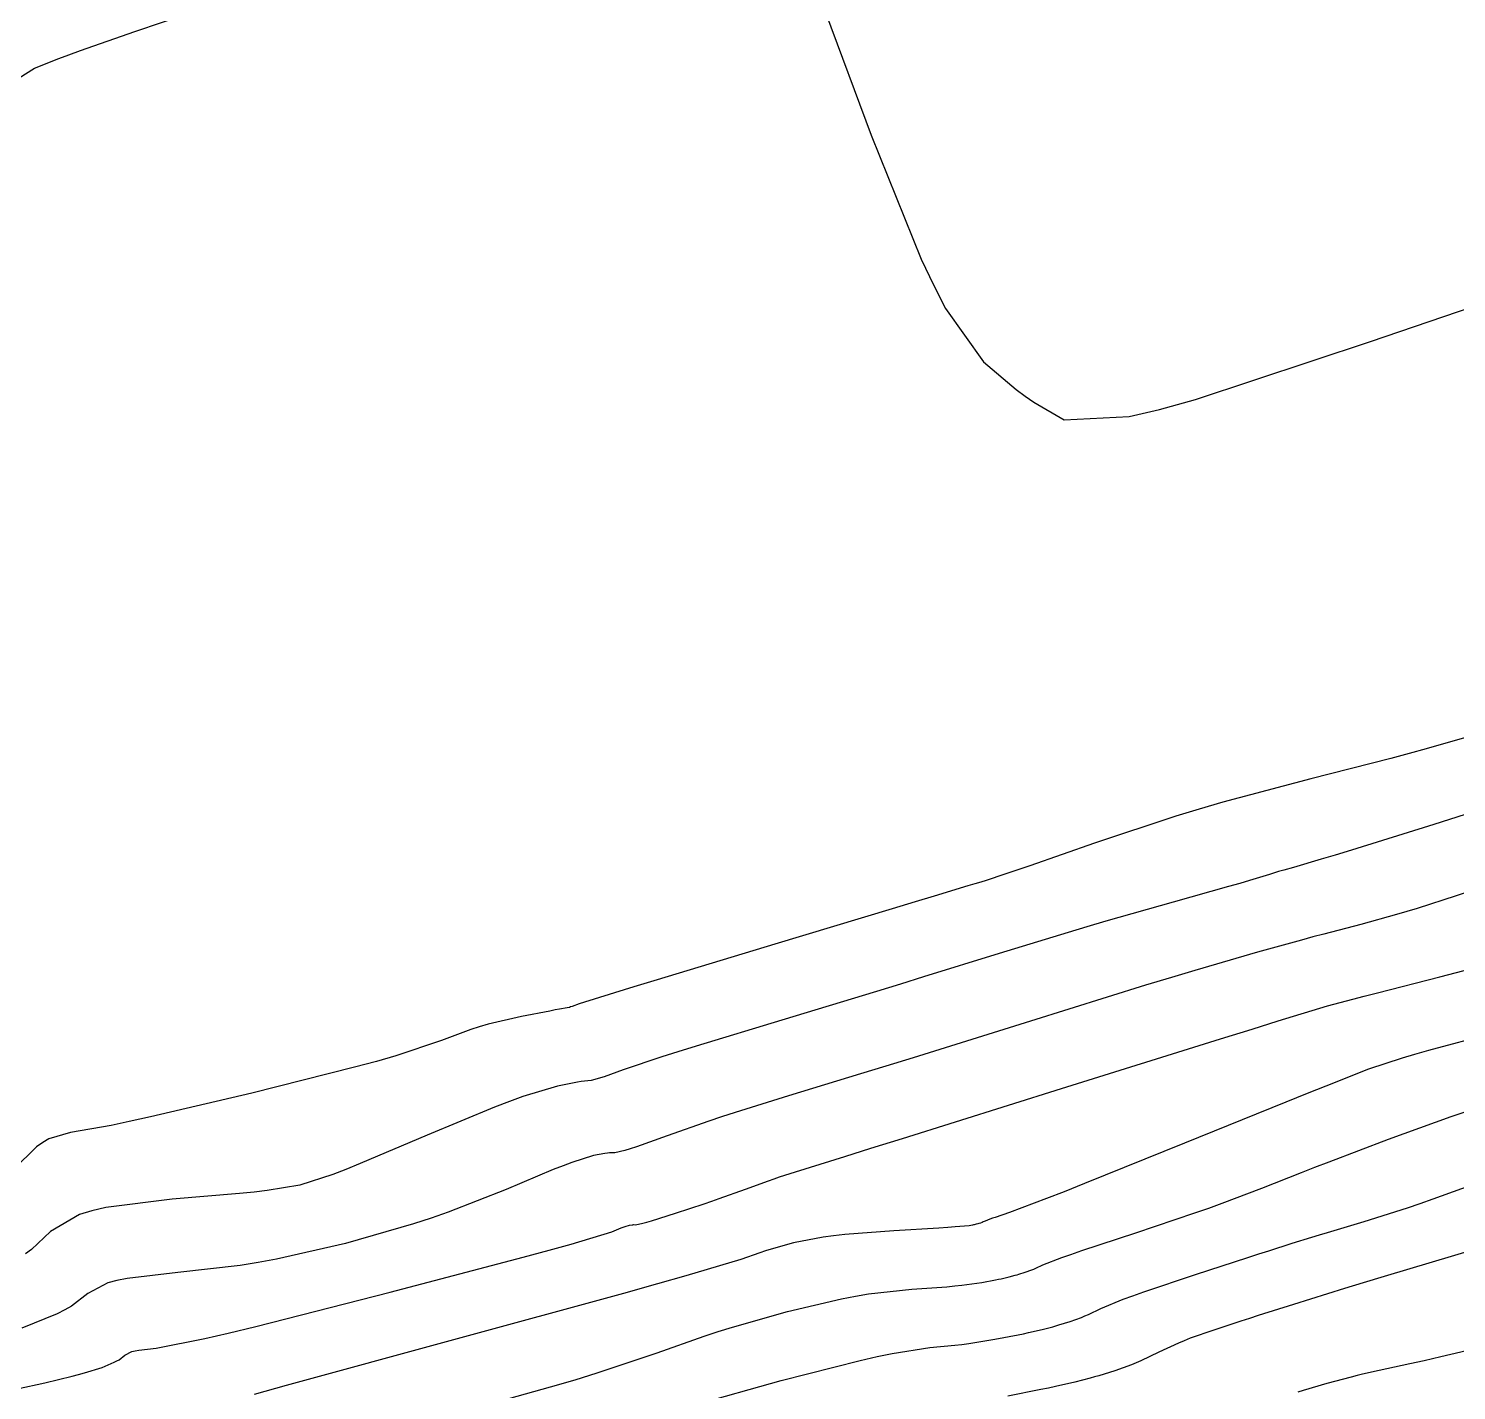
# Model space of a CAD drawing. Header units: metres. Extents: x 837476 to 838477, y 1189012 to 1191014.
# Drawn here: x 838222.8 to 838310.1, y 1190428.7 to 1190512 of the extents above; entities that cross this region are included whole.
import ezdxf

# ---------------------------------------------------------------- set-up
doc = ezdxf.new("R2010")
doc.units = ezdxf.units.M
doc.header["$LTSCALE"] = 0.3
doc.layers.add('COTAS 10', color=1, linetype='Continuous')
doc.layers.add('COTAS INT', color=252, linetype='Continuous')

msp = doc.modelspace()

# ---------------------------------------------------------------- linework, layer by layer
at = {"layer": 'COTAS 10'}
for points in [[(838313.949, 1190464.967), (838308.703, 1190463.301), (838303.678, 1190461.742), (838302.666, 1190461.431), (838301.819, 1190461.173), (838300.132, 1190460.678), (838299.533, 1190460.518), (838299.373, 1190460.471), (838299.215, 1190460.423), (838298.662, 1190460.241), (838297.43, 1190459.868), (838296.843, 1190459.699), (838296.149, 1190459.502), (838292.757, 1190458.556), (838288.64, 1190457.386), (838287.489, 1190457.048), (838286.333, 1190456.704), (838282.119, 1190455.413), (838277.498, 1190453.98), (838276.085, 1190453.547), (838274.614, 1190453.097), (838268.822, 1190451.342), (838263.583, 1190449.744), (838262.461, 1190449.394), (838261.482, 1190449.084), (838259.131, 1190448.299), (838257.965, 1190447.88), (838257.731, 1190447.802), (838257.536, 1190447.741), (838257.157, 1190447.654), (838256.765, 1190447.613), (838256.564, 1190447.581), (838256.321, 1190447.539), (838255.107, 1190447.31), (838252.986, 1190446.672), (838252.171, 1190446.372), (838251.258, 1190446.019), (838247.138, 1190444.296), (838243.047, 1190442.567), (838242.152, 1190442.209), (838241.359, 1190441.904), (838239.354, 1190441.239), (838237.344, 1190440.913), (838236.548, 1190440.822), (838235.649, 1190440.73), (838231.537, 1190440.394), (838227.484, 1190439.882), (838226.621, 1190439.679), (838225.872, 1190439.45), (838224.103, 1190438.404), (838222.937, 1190437.302), (838222.568, 1190437.038)], [(838263.425, 1190427.785), (838268.797, 1190429.307), (838273.614, 1190430.521), (838274.662, 1190430.761), (838275.586, 1190430.958), (838277.889, 1190431.32), (838279.407, 1190431.451), (838279.836, 1190431.502), (838280.268, 1190431.559), (838281.858, 1190431.821), (838283.283, 1190432.097), (838283.61, 1190432.164), (838283.908, 1190432.226), (838284.743, 1190432.416), (838285.398, 1190432.59), (838285.583, 1190432.642), (838285.769, 1190432.696), (838286.454, 1190432.906), (838287.166, 1190433.162), (838287.37, 1190433.245), (838287.576, 1190433.334), (838288.343, 1190433.701), (838289.708, 1190434.264), (838290.291, 1190434.477), (838290.963, 1190434.715), (838294.134, 1190435.778), (838297.322, 1190436.817), (838298.006, 1190437.04), (838298.604, 1190437.234), (838300.044, 1190437.699), (838301.252, 1190438.073), (838301.703, 1190438.21), (838302.205, 1190438.361), (838304.438, 1190439.028), (838307.104, 1190439.869), (838307.878, 1190440.129), (838308.668, 1190440.402), (838311.652, 1190441.489)]]:
    msp.add_lwpolyline(points, dxfattribs=at)
at = {"layer": 'COTAS INT'}
for points in [[(838221.789, 1190508.718), (838223.119, 1190509.557), (838224.605, 1190510.146), (838225.225, 1190510.374), (838225.937, 1190510.63), (838229.261, 1190511.792), (838232.648, 1190512.944)], [(838271.5, 1190512.952), (838274.296, 1190505.454), (838277.36, 1190497.871), (838278.122, 1190496.262), (838278.847, 1190494.866), (838281.154, 1190491.593), (838283.168, 1190489.904), (838283.708, 1190489.505), (838284.24, 1190489.137), (838286.098, 1190488.058), (838290.069, 1190488.253), (838291.934, 1190488.689), (838294.13, 1190489.289), (838304.823, 1190492.834), (838315.591, 1190496.513)], [(838311.151, 1190468.769), (838308.231, 1190467.926), (838307.199, 1190467.646), (838306.07, 1190467.347), (838301.185, 1190466.099), (838295.8, 1190464.659), (838294.356, 1190464.238), (838292.932, 1190463.807), (838287.96, 1190462.17), (838283.989, 1190460.781), (838283.197, 1190460.507), (838282.537, 1190460.28), (838281.264, 1190459.857), (838280.856, 1190459.741), (838280.628, 1190459.673), (838280.21, 1190459.545), (838278.143, 1190458.919), (838276.989, 1190458.57), (838275.582, 1190458.146), (838268.401, 1190455.981), (838261.196, 1190453.803), (838259.775, 1190453.37), (838258.602, 1190453.011), (838256.441, 1190452.331), (838255.999, 1190452.172), (838255.91, 1190452.143), (838255.837, 1190452.119), (838255.693, 1190452.086), (838255.236, 1190452.011), (838254.966, 1190451.96), (838254.632, 1190451.897), (838252.906, 1190451.563), (838250.859, 1190451.084), (838250.323, 1190450.929), (838249.8, 1190450.765), (838248.023, 1190450.092), (838245.216, 1190449.151), (838244.043, 1190448.817), (838242.699, 1190448.452), (838236.418, 1190446.871), (838230.215, 1190445.415), (838228.92, 1190445.13), (838227.809, 1190444.895), (838225.32, 1190444.471), (838224.002, 1190444.07), (838223.628, 1190443.849), (838223.251, 1190443.581), (838221.855, 1190442.217)], [(838312.485, 1190459.746), (838310.074, 1190458.944), (838307.685, 1190458.173), (838307.046, 1190457.979), (838306.418, 1190457.794), (838304.233, 1190457.194), (838301.976, 1190456.604), (838301.303, 1190456.425), (838300.609, 1190456.238), (838297.928, 1190455.504), (838294.083, 1190454.382), (838292.655, 1190453.951), (838291.069, 1190453.467), (838284.028, 1190451.281), (838276.852, 1190449.041), (838275.181, 1190448.523), (838273.646, 1190448.049), (838269.244, 1190446.703), (838265.97, 1190445.686), (838265.147, 1190445.419), (838264.361, 1190445.158), (838261.822, 1190444.267), (838259.93, 1190443.589), (838259.551, 1190443.462), (838259.236, 1190443.362), (838258.62, 1190443.222), (838258.294, 1190443.216), (838258.161, 1190443.201), (838258.01, 1190443.18), (838257.308, 1190443.057), (838255.99, 1190442.642), (838255.449, 1190442.438), (838254.833, 1190442.194), (838251.975, 1190440.989), (838248.426, 1190439.594), (838247.375, 1190439.23), (838246.294, 1190438.876), (838242.14, 1190437.68), (838237.921, 1190436.717), (838236.799, 1190436.511), (838235.697, 1190436.331), (838231.882, 1190435.899), (838228.796, 1190435.545), (838228.154, 1190435.413), (838227.603, 1190435.268), (838226.378, 1190434.623), (838225.379, 1190433.848), (838224.971, 1190433.621), (838224.506, 1190433.387), (838222.352, 1190432.496)], [(838222.069, 1190428.793), (838223.744, 1190429.167), (838225.416, 1190429.558), (838225.811, 1190429.661), (838226.176, 1190429.761), (838227.25, 1190430.101), (838228.001, 1190430.412), (838228.163, 1190430.493), (838228.305, 1190430.573), (838228.653, 1190430.843), (838229.08, 1190431.067), (838229.272, 1190431.118), (838229.496, 1190431.164), (838230.571, 1190431.287), (838233.547, 1190431.867), (838234.969, 1190432.2), (838236.651, 1190432.608), (838244.883, 1190434.705), (838252.998, 1190436.842), (838254.605, 1190437.275), (838255.934, 1190437.64), (838258.425, 1190438.384), (838259.006, 1190438.629), (838259.131, 1190438.679), (838259.241, 1190438.72), (838259.509, 1190438.805), (838259.667, 1190438.827), (838259.708, 1190438.83), (838259.748, 1190438.831), (838259.88, 1190438.821), (838260.33, 1190438.919), (838260.57, 1190438.987), (838260.86, 1190439.074), (838262.327, 1190439.535), (838264.073, 1190440.112), (838264.539, 1190440.272), (838264.999, 1190440.431), (838266.598, 1190441.005), (838268.012, 1190441.516), (838268.355, 1190441.636), (838268.677, 1190441.746), (838269.665, 1190442.064), (838272.678, 1190443), (838274.276, 1190443.499), (838276.206, 1190444.103), (838285.937, 1190447.149), (838295.666, 1190450.191), (838297.595, 1190450.791), (838299.192, 1190451.287), (838302.196, 1190452.203), (838303.761, 1190452.618), (838304.451, 1190452.798), (838305.252, 1190453.005), (838309.07, 1190453.988), (838312.983, 1190455.013)], [(838312.199, 1190450.503), (838308.382, 1190449.481), (838307.527, 1190449.238), (838306.759, 1190449.012), (838304.715, 1190448.342), (838302.092, 1190447.31), (838300.96, 1190446.855), (838299.651, 1190446.328), (838293.457, 1190443.816), (838287.347, 1190441.346), (838286.091, 1190440.845), (838285.024, 1190440.424), (838282.745, 1190439.564), (838281.88, 1190439.277), (838281.705, 1190439.218), (838281.558, 1190439.166), (838281.258, 1190439.05), (838281.142, 1190438.995), (838281.08, 1190438.969), (838280.973, 1190438.931), (838280.87, 1190438.899), (838280.814, 1190438.883), (838280.715, 1190438.857), (838280.589, 1190438.828), (838280.544, 1190438.819), (838280.495, 1190438.809), (838280.28, 1190438.767), (838279.425, 1190438.691), (838278.972, 1190438.66), (838278.425, 1190438.624), (838275.669, 1190438.455), (838272.681, 1190438.222), (838271.988, 1190438.145), (838271.353, 1190438.062), (838269.545, 1190437.72), (838268.182, 1190437.334), (838267.828, 1190437.224), (838267.483, 1190437.113), (838266.322, 1190436.701), (838262.959, 1190435.693), (838261.227, 1190435.206), (838259.147, 1190434.629), (838248.743, 1190431.796), (838238.52, 1190429.001), (838236.555, 1190428.448)], [(838248.052, 1190427.052), (838254.688, 1190428.904), (838256.188, 1190429.346), (838257.541, 1190429.759), (838261.207, 1190430.995), (838264.077, 1190432.013), (838264.928, 1190432.288), (838265.804, 1190432.559), (838269.171, 1190433.513), (838272.484, 1190434.292), (838273.325, 1190434.453), (838274.133, 1190434.59), (838276.779, 1190434.888), (838278.916, 1190435.037), (838279.404, 1190435.081), (838279.846, 1190435.125), (838281.069, 1190435.294), (838281.889, 1190435.453), (838282.077, 1190435.491), (838282.249, 1190435.527), (838282.729, 1190435.637), (838283.106, 1190435.737), (838283.212, 1190435.767), (838283.32, 1190435.798), (838283.714, 1190435.918), (838284.123, 1190436.066), (838284.24, 1190436.114), (838284.359, 1190436.165), (838284.8, 1190436.376), (838285.945, 1190436.817), (838286.507, 1190437.014), (838287.176, 1190437.242), (838290.476, 1190438.336), (838294.087, 1190439.547), (838294.952, 1190439.849), (838295.758, 1190440.137), (838298.181, 1190441.061), (838300.613, 1190442.027), (838301.424, 1190442.343), (838302.296, 1190442.679), (838305.941, 1190444.068), (838309.757, 1190445.442), (838310.737, 1190445.769)], [(838311.33, 1190437.351), (838305.67, 1190435.661), (838304.391, 1190435.275), (838303.238, 1190434.925), (838300.116, 1190433.957), (838297.966, 1190433.269), (838297.425, 1190433.095), (838296.909, 1190432.929), (838295.242, 1190432.388), (838293.807, 1190431.879), (838293.438, 1190431.733), (838293.08, 1190431.584), (838291.885, 1190431.026), (838290.793, 1190430.504), (838290.499, 1190430.377), (838290.209, 1190430.258), (838289.195, 1190429.893), (838288.219, 1190429.595), (838287.954, 1190429.518), (838287.691, 1190429.444), (838286.757, 1190429.196), (838285.568, 1190428.925), (838285.143, 1190428.836), (838284.676, 1190428.741), (838282.647, 1190428.348)], [(838314.1, 1190431.909), (838309.136, 1190430.747), (838308.113, 1190430.511), (838307.243, 1190430.312), (838305.371, 1190429.903), (838304.344, 1190429.682), (838304.007, 1190429.601), (838303.646, 1190429.512), (838302.152, 1190429.118), (838300.716, 1190428.697), (838300.392, 1190428.591)]]:
    msp.add_lwpolyline(points, dxfattribs=at)

doc.saveas('drawing.dxf')
